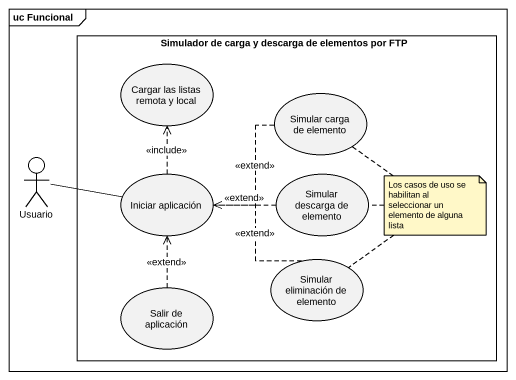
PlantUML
@startuml
mainframe uc Funcional
rectangle "Simulador de carga y descarga de elementos por FTP" as Simulador_de_carga_y {
  usecase "Cargar las listas remota y local" as Cargar_las_listas_remota_y
  usecase "Simular carga de elemento" as Simular_carga_de_elemento
  usecase "Iniciar aplicación" as Iniciar_aplicación
  usecase "Simular descarga de elemento" as Simular_descarga_de_elemento
  usecase "Simular eliminación de elemento" as Simular_eliminación_de
  usecase "Salir de aplicación" as Salir_de_aplicación
}
actor Usuario
Simular_carga_de_elemento .left.> Iniciar_aplicación : <<extend>>
Usuario -right- Iniciar_aplicación
Iniciar_aplicación .up.> Cargar_las_listas_remota_y : <<include>>
Simular_descarga_de_elemento .left.> Iniciar_aplicación : <<extend>>
Simular_eliminación_de .left.> Iniciar_aplicación : <<extend>>
Salir_de_aplicación .up.> Iniciar_aplicación : <<extend>>
note as N1
  Los casos de uso se habilitan al seleccionar un elemento de alguna lista
end note
N1 .. Simular_carga_de_elemento
N1 .. Simular_descarga_de_elemento
N1 .. Simular_eliminación_de
@enduml
